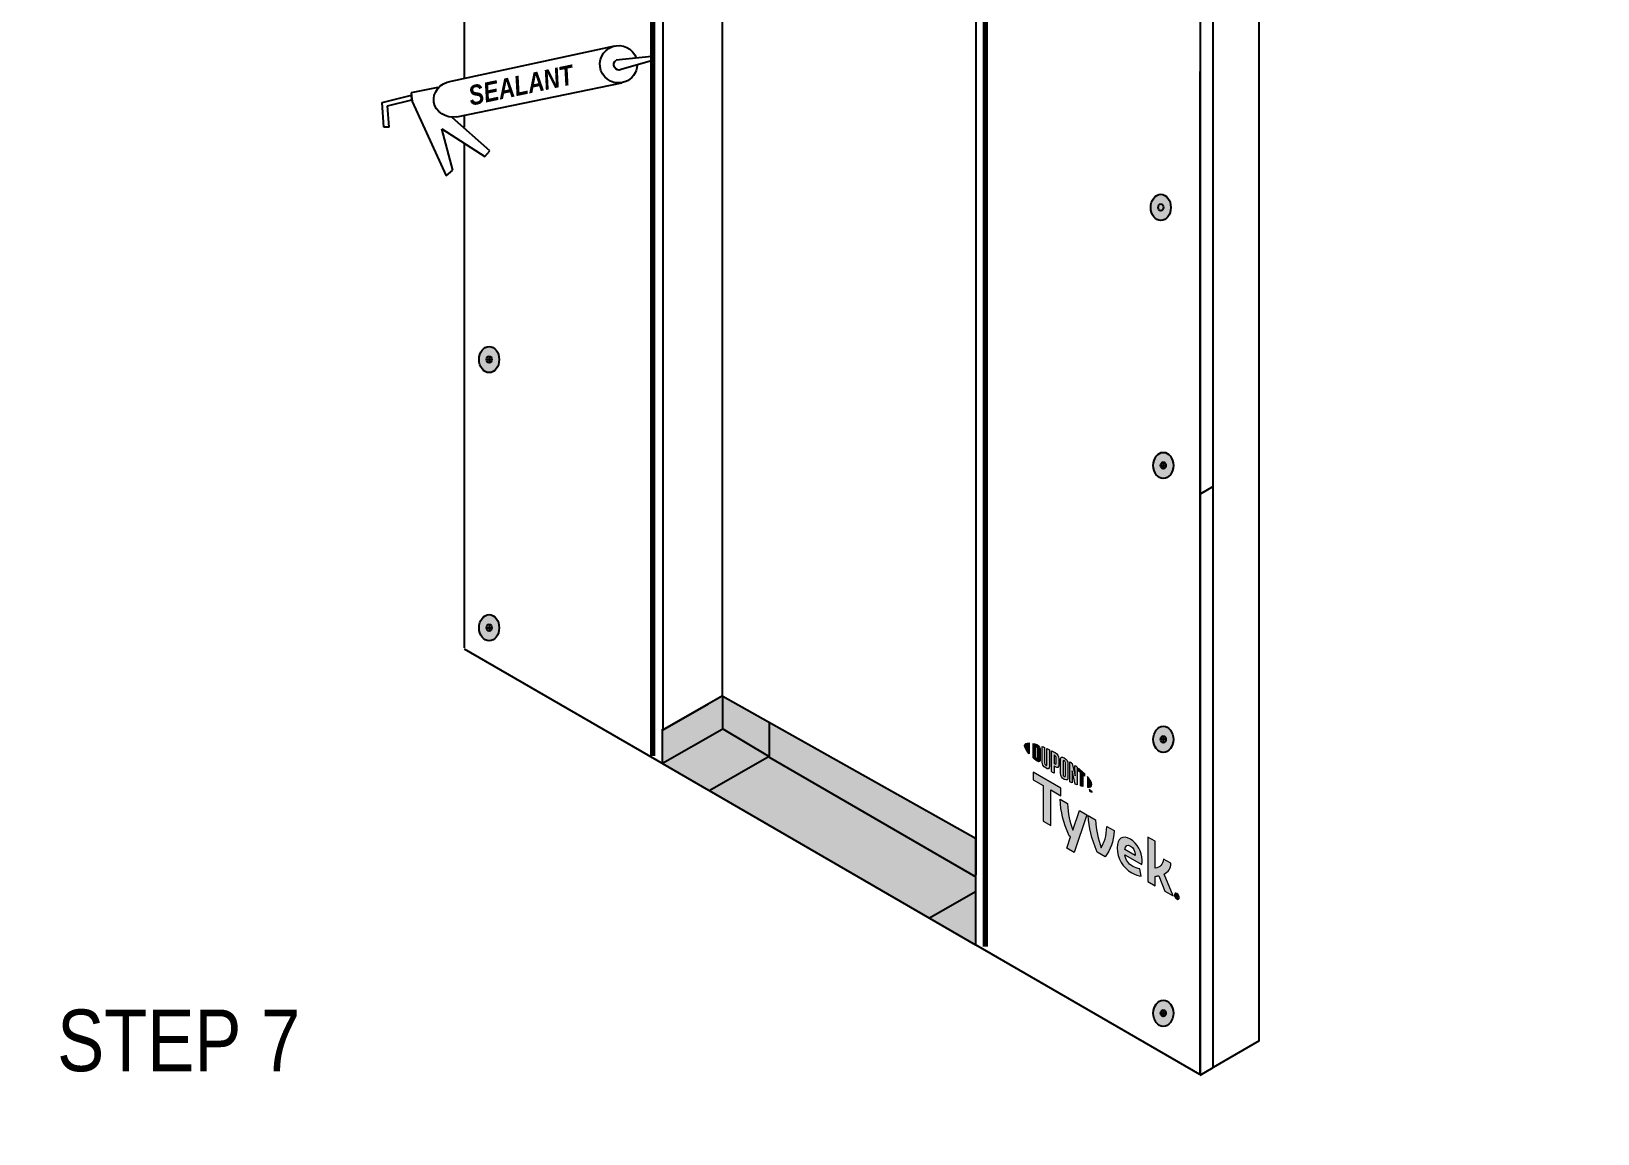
# Model space of a CAD drawing. Header units: inches. Extents: x -26 to 76, y -15 to 22.
# Drawn here: x -7.91 to 0.03, y 3.5 to 9.1 of the extents above; entities that cross this region are included whole.
import ezdxf

# ---------------------------------------------------------------- set-up
doc = ezdxf.new("R2010")
doc.units = ezdxf.units.IN
doc.header["$MEASUREMENT"] = 0
for name, color, linetype, lineweight in [('.ATI-HATCH', 7, 'Continuous', 0), ('.ATI-TEXT_2', 7, 'Continuous', 0), ('G-ANNO-TTLB', 7, 'Continuous', 0), ('LOGOS', 7, 'Continuous', 0), ('TYVEK', 7, 'Continuous', 0), ('X-REF - TRACED', 7, 'Continuous', 0)]:
    doc.layers.add(name, color=color, linetype=linetype, lineweight=lineweight)

# ---------------------------------------------------------------- blocks, each defined once
blk = doc.blocks.new('Block_80')
at = {"layer": 'TYVEK', "true_color": 0x003b71, "transparency": 33554687}
h = blk.add_hatch(color=156, dxfattribs=at)
h.dxf.hatch_style = 2
edge = h.paths.add_edge_path()
edge.add_ellipse((-5.5915, 6.0709), major_axis=(0, 0.0664), ratio=0.766948, start_angle=0, end_angle=360)
at = {"layer": 'TYVEK', "color": 252, "lineweight": 25, "true_color": 0x848484}
for p, q in [((-5.605, 6.0713), (-5.578, 6.0713)), ((-5.5915, 6.0884), (-5.5915, 6.0541))]:
    blk.add_line(p, q, dxfattribs=at)
at = {"layer": 'TYVEK', "color": 18, "lineweight": 25, "true_color": 0x000000}
blk.add_ellipse((-5.5915, 6.0709), major_axis=(0, 0.0664), ratio=0.766948, dxfattribs=at)
at = {"layer": 'TYVEK', "color": 252, "lineweight": 25, "true_color": 0x848484}
blk.add_ellipse((-5.5915, 6.0713), major_axis=(0, 0.0171), ratio=0.788846, dxfattribs=at)
blk = doc.blocks.new('Block_82')
at = {"layer": 'TYVEK', "true_color": 0x003b71, "transparency": 33554687}
h = blk.add_hatch(color=156, dxfattribs=at)
h.dxf.hatch_style = 2
edge = h.paths.add_edge_path()
edge.add_ellipse((-5.5915, 7.4317), major_axis=(0, 0.0664), ratio=0.766948, start_angle=0, end_angle=360)
at = {"layer": 'TYVEK', "color": 252, "lineweight": 25, "true_color": 0x848484}
for p, q in [((-5.605, 7.4321), (-5.578, 7.4321)), ((-5.5915, 7.4493), (-5.5915, 7.415))]:
    blk.add_line(p, q, dxfattribs=at)
at = {"layer": 'TYVEK', "color": 18, "lineweight": 25, "true_color": 0x000000}
blk.add_ellipse((-5.5915, 7.4317), major_axis=(0, 0.0664), ratio=0.766948, dxfattribs=at)
at = {"layer": 'TYVEK', "color": 252, "lineweight": 25, "true_color": 0x848484}
blk.add_ellipse((-5.5915, 7.4321), major_axis=(0, 0.0171), ratio=0.788846, dxfattribs=at)
blk = doc.blocks.new('Block_83')
at = {"layer": 'TYVEK', "true_color": 0x003b71, "transparency": 33554687}
h = blk.add_hatch(color=156, dxfattribs=at)
h.dxf.hatch_style = 2
edge = h.paths.add_edge_path()
edge.add_ellipse((-2.1702, 4.1145), major_axis=(0, 0.0664), ratio=0.766948, start_angle=0, end_angle=360)
at = {"layer": 'TYVEK', "color": 252, "lineweight": 25, "true_color": 0x848484}
for p, q in [((-2.1838, 4.1149), (-2.1567, 4.1149)), ((-2.1702, 4.1321), (-2.1702, 4.0978))]:
    blk.add_line(p, q, dxfattribs=at)
at = {"layer": 'TYVEK', "color": 18, "lineweight": 25, "true_color": 0x000000}
blk.add_ellipse((-2.1702, 4.1145), major_axis=(0, 0.0664), ratio=0.766948, dxfattribs=at)
at = {"layer": 'TYVEK', "color": 252, "lineweight": 25, "true_color": 0x848484}
blk.add_ellipse((-2.1702, 4.1149), major_axis=(0, 0.0171), ratio=0.788846, dxfattribs=at)
blk = doc.blocks.new('Block_84')
at = {"layer": 'TYVEK', "true_color": 0x003b71, "transparency": 33554687}
h = blk.add_hatch(color=156, dxfattribs=at)
h.dxf.hatch_style = 2
edge = h.paths.add_edge_path()
edge.add_ellipse((-2.1702, 6.8943), major_axis=(0, 0.0664), ratio=0.766948, start_angle=0, end_angle=360)
at = {"layer": 'TYVEK', "color": 252, "lineweight": 25, "true_color": 0x848484}
for p, q in [((-2.1838, 6.8947), (-2.1567, 6.8947)), ((-2.1702, 6.9118), (-2.1702, 6.8775))]:
    blk.add_line(p, q, dxfattribs=at)
at = {"layer": 'TYVEK', "color": 18, "lineweight": 25, "true_color": 0x000000}
blk.add_ellipse((-2.1702, 6.8943), major_axis=(0, 0.0664), ratio=0.766948, dxfattribs=at)
at = {"layer": 'TYVEK', "color": 252, "lineweight": 25, "true_color": 0x848484}
blk.add_ellipse((-2.1702, 6.8947), major_axis=(0, 0.0171), ratio=0.788846, dxfattribs=at)
blk = doc.blocks.new('Block_85')
at = {"layer": 'TYVEK', "true_color": 0x003b71, "transparency": 33554687}
h = blk.add_hatch(color=156, dxfattribs=at)
h.dxf.hatch_style = 2
edge = h.paths.add_edge_path()
edge.add_ellipse((-2.1702, 5.5044), major_axis=(0, 0.0664), ratio=0.766948, start_angle=0, end_angle=360)
at = {"layer": 'TYVEK', "color": 252, "lineweight": 25, "true_color": 0x848484}
for p, q in [((-2.1838, 5.5048), (-2.1567, 5.5048)), ((-2.1702, 5.5219), (-2.1702, 5.4877))]:
    blk.add_line(p, q, dxfattribs=at)
at = {"layer": 'TYVEK', "color": 18, "lineweight": 25, "true_color": 0x000000}
blk.add_ellipse((-2.1702, 5.5044), major_axis=(0, 0.0664), ratio=0.766948, dxfattribs=at)
at = {"layer": 'TYVEK', "color": 252, "lineweight": 25, "true_color": 0x848484}
blk.add_ellipse((-2.1702, 5.5048), major_axis=(0, 0.0171), ratio=0.788846, dxfattribs=at)
blk = doc.blocks.new('Block_75')
at = {"layer": 'TYVEK', "true_color": 0x003b71, "transparency": 33554687}
h = blk.add_hatch(color=156, dxfattribs=at)
h.dxf.hatch_style = 2
edge = h.paths.add_edge_path()
edge.add_ellipse((-2.1831, 8.2038), major_axis=(0, 0.0664), ratio=0.766948, start_angle=0, end_angle=360)
at = {"layer": 'TYVEK', "color": 18, "lineweight": 25, "true_color": 0x000000}
blk.add_ellipse((-2.1831, 8.2038), major_axis=(0, 0.0664), ratio=0.766948, dxfattribs=at)
at = {"layer": 'TYVEK', "color": 252, "lineweight": 25, "true_color": 0x848484}
blk.add_ellipse((-2.1831, 8.2042), major_axis=(0, 0.0171), ratio=0.788846, dxfattribs=at)
at = {"layer": 'TYVEK'}
for name in ['Block_82', 'Block_84', 'Block_80', 'Block_85', 'Block_83']:
    blk.add_blockref(name, (0, 0), dxfattribs=at)
blk = doc.blocks.new('Block_86')
at = {"layer": 'TYVEK', "color": 18, "lineweight": 25, "true_color": 0x000000}
for points in [[(-5.7158, 5.9629)], [(-4.3869, 5.1935)]]:
    blk.add_lwpolyline(points, dxfattribs=at)
blk = doc.blocks.new('Block_87')
at = {"layer": 'TYVEK', "color": 18, "lineweight": 25, "true_color": 0x000000}
for points in [[(-3.2396, 4.5293)], [(-1.9815, 3.801)]]:
    blk.add_lwpolyline(points, dxfattribs=at)
blk = doc.blocks.new('Block_315')
at = {"layer": 'LOGOS', "true_color": 0x848484, "transparency": 33554687}
h = blk.add_hatch(color=252, dxfattribs=at)
h.dxf.hatch_style = 2
edge = h.paths.add_edge_path()
edge.add_spline(control_points=[(-2.874, 5.4726), (-2.874, 5.4625), (-2.8655, 5.4483), (-2.8507, 5.4316), (-2.8507, 5.4316), (-2.8507, 5.4864), (-2.8507, 5.4864), (-2.8655, 5.4869), (-2.874, 5.4825), (-2.874, 5.4726)], knot_values=[0, 0, 0, 0, 1, 1, 1, 2, 2, 2, 3, 3, 3, 3], degree=3, periodic=0)
h = blk.add_hatch(color=252, dxfattribs=at)
h.dxf.hatch_style = 2
edge = h.paths.add_edge_path()
edge.add_spline(control_points=[(-2.8062, 5.411), (-2.8062, 5.4068), (-2.8084, 5.4067), (-2.811, 5.4082), (-2.8131, 5.4094), (-2.8163, 5.4121), (-2.8188, 5.4144), (-2.8188, 5.4144), (-2.8188, 5.4667), (-2.8188, 5.4667), (-2.8163, 5.466), (-2.8131, 5.4651), (-2.811, 5.4639), (-2.8084, 5.4624), (-2.8062, 5.4597), (-2.8062, 5.4555), (-2.8062, 5.4555), (-2.8062, 5.411), (-2.8062, 5.411)], knot_values=[0, 0, 0, 0, 1, 1, 1, 2, 2, 2, 3, 3, 3, 4, 4, 4, 5, 5, 5, 6, 6, 6, 6], degree=3, periodic=0)
edge = h.paths.add_edge_path()
edge.add_spline(control_points=[(-2.8093, 5.4766), (-2.8135, 5.479), (-2.8194, 5.481), (-2.8302, 5.4834), (-2.8302, 5.4834), (-2.8302, 5.4108), (-2.8302, 5.4108), (-2.8207, 5.4021), (-2.8135, 5.3959), (-2.8093, 5.3936), (-2.7998, 5.388), (-2.7944, 5.3916), (-2.7944, 5.4024), (-2.7944, 5.4024), (-2.7944, 5.4505), (-2.7944, 5.4505), (-2.7944, 5.4613), (-2.7998, 5.4711), (-2.8093, 5.4766)], knot_values=[0, 0, 0, 0, 1, 1, 1, 2, 2, 2, 3, 3, 3, 4, 4, 4, 5, 5, 5, 6, 6, 6, 6], degree=3, periodic=0)
h = blk.add_hatch(color=252, dxfattribs=at)
h.dxf.hatch_style = 2
edge = h.paths.add_edge_path()
edge.add_spline(control_points=[(-2.7612, 5.3765), (-2.7612, 5.3723), (-2.7624, 5.3704), (-2.767, 5.3737), (-2.7715, 5.3769), (-2.7727, 5.3798), (-2.7727, 5.3847), (-2.7727, 5.3847), (-2.7727, 5.4637), (-2.7727, 5.4637), (-2.7757, 5.4651), (-2.7823, 5.4678), (-2.7852, 5.469), (-2.7852, 5.469), (-2.7852, 5.3891), (-2.7852, 5.3891), (-2.7852, 5.3764), (-2.7798, 5.3683), (-2.767, 5.3593), (-2.7553, 5.351), (-2.7481, 5.3536), (-2.7481, 5.3678), (-2.7481, 5.3678), (-2.7481, 5.4522), (-2.7481, 5.4522), (-2.7506, 5.4534), (-2.7586, 5.4573), (-2.7612, 5.4584), (-2.7612, 5.4584), (-2.7612, 5.3765), (-2.7612, 5.3765)], knot_values=[0, 0, 0, 0, 1, 1, 1, 2, 2, 2, 3, 3, 3, 4, 4, 4, 5, 5, 5, 6, 6, 6, 7, 7, 7, 8, 8, 8, 9, 9, 9, 10, 10, 10, 10], degree=3, periodic=0)
h = blk.add_hatch(color=252, dxfattribs=at)
h.dxf.hatch_style = 2
edge = h.paths.add_edge_path()
edge.add_spline(control_points=[(-2.7137, 5.3838), (-2.7137, 5.3792), (-2.7151, 5.3777), (-2.7204, 5.3808), (-2.7204, 5.3808), (-2.7249, 5.3834), (-2.7249, 5.3834), (-2.7249, 5.3834), (-2.7249, 5.4253), (-2.7249, 5.4253), (-2.7229, 5.4243), (-2.7218, 5.4237), (-2.7206, 5.423), (-2.7149, 5.4197), (-2.7137, 5.4165), (-2.7137, 5.4118), (-2.7137, 5.4118), (-2.7137, 5.3838), (-2.7137, 5.3838)], knot_values=[0, 0, 0, 0, 1, 1, 1, 2, 2, 2, 3, 3, 3, 4, 4, 4, 5, 5, 5, 6, 6, 6, 6], degree=3, periodic=0)
edge = h.paths.add_edge_path()
edge.add_spline(control_points=[(-2.7198, 5.4374), (-2.7221, 5.4387), (-2.7304, 5.4431), (-2.738, 5.447), (-2.738, 5.447), (-2.738, 5.3407), (-2.738, 5.3407), (-2.7354, 5.3391), (-2.7286, 5.3347), (-2.7249, 5.3325), (-2.7249, 5.3325), (-2.7249, 5.3686), (-2.7249, 5.3686), (-2.7249, 5.3686), (-2.7198, 5.3657), (-2.7198, 5.3657), (-2.7062, 5.3579), (-2.7005, 5.3616), (-2.7005, 5.3751), (-2.7005, 5.3751), (-2.7005, 5.4064), (-2.7005, 5.4064), (-2.7005, 5.4196), (-2.7069, 5.4299), (-2.7198, 5.4374)], knot_values=[0, 0, 0, 0, 1, 1, 1, 2, 2, 2, 3, 3, 3, 4, 4, 4, 5, 5, 5, 6, 6, 6, 7, 7, 7, 8, 8, 8, 8], degree=3, periodic=0)
h = blk.add_hatch(color=252, dxfattribs=at)
h.dxf.hatch_style = 2
edge = h.paths.add_edge_path()
edge.add_spline(control_points=[(-2.6671, 5.3198), (-2.6671, 5.3156), (-2.6684, 5.3141), (-2.673, 5.3167), (-2.6777, 5.3192), (-2.679, 5.3223), (-2.679, 5.3267), (-2.679, 5.3267), (-2.679, 5.3929), (-2.679, 5.3929), (-2.679, 5.3973), (-2.6777, 5.399), (-2.673, 5.3961), (-2.6684, 5.3932), (-2.6671, 5.3903), (-2.6671, 5.3861), (-2.6671, 5.3861), (-2.6671, 5.3198), (-2.6671, 5.3198)], knot_values=[0, 0, 0, 0, 1, 1, 1, 2, 2, 2, 3, 3, 3, 4, 4, 4, 5, 5, 5, 6, 6, 6, 6], degree=3, periodic=0)
edge = h.paths.add_edge_path()
edge.add_spline(control_points=[(-2.673, 5.4109), (-2.6851, 5.4186), (-2.6922, 5.4166), (-2.6922, 5.4026), (-2.6922, 5.4026), (-2.6922, 5.3331), (-2.6922, 5.3331), (-2.6922, 5.3183), (-2.6857, 5.3085), (-2.673, 5.3017), (-2.6605, 5.2951), (-2.654, 5.2968), (-2.654, 5.3125), (-2.654, 5.3125), (-2.654, 5.3789), (-2.654, 5.3789), (-2.654, 5.3939), (-2.6599, 5.4026), (-2.673, 5.4109)], knot_values=[0, 0, 0, 0, 1, 1, 1, 2, 2, 2, 3, 3, 3, 4, 4, 4, 5, 5, 5, 6, 6, 6, 6], degree=3, periodic=0)
h = blk.add_hatch(color=252, dxfattribs=at)
h.dxf.hatch_style = 2
edge = h.paths.add_edge_path()
edge.add_spline(control_points=[(-2.6178, 5.3199), (-2.6178, 5.3199), (-2.6323, 5.3823), (-2.6323, 5.3823), (-2.6362, 5.3851), (-2.641, 5.3885), (-2.6446, 5.391), (-2.6446, 5.391), (-2.6446, 5.289), (-2.6446, 5.289), (-2.642, 5.2878), (-2.6355, 5.2848), (-2.6321, 5.2834), (-2.6321, 5.2834), (-2.6331, 5.3441), (-2.6331, 5.3441), (-2.6331, 5.3441), (-2.6178, 5.2775), (-2.6178, 5.2775), (-2.6146, 5.2762), (-2.6098, 5.2744), (-2.6067, 5.2733), (-2.6067, 5.2733), (-2.6067, 5.3629), (-2.6067, 5.3629), (-2.61, 5.3655), (-2.6159, 5.3701), (-2.6187, 5.3722), (-2.6187, 5.3722), (-2.6178, 5.3199), (-2.6178, 5.3199)], knot_values=[0, 0, 0, 0, 1, 1, 1, 2, 2, 2, 3, 3, 3, 4, 4, 4, 5, 5, 5, 6, 6, 6, 7, 7, 7, 8, 8, 8, 9, 9, 9, 10, 10, 10, 10], degree=3, periodic=0)
h = blk.add_hatch(color=252, dxfattribs=at)
h.dxf.hatch_style = 2
edge = h.paths.add_edge_path()
edge.add_spline(control_points=[(-2.6003, 5.3435), (-2.597, 5.341), (-2.5939, 5.3384), (-2.5908, 5.3358), (-2.5908, 5.3358), (-2.5908, 5.268), (-2.5908, 5.268), (-2.5879, 5.2671), (-2.5826, 5.2657), (-2.5791, 5.2648), (-2.5791, 5.2648), (-2.5791, 5.3259), (-2.5791, 5.3259), (-2.5757, 5.323), (-2.5725, 5.3201), (-2.5696, 5.3175), (-2.5696, 5.3175), (-2.5696, 5.3305), (-2.5696, 5.3305), (-2.5788, 5.3395), (-2.5887, 5.3482), (-2.6003, 5.3577), (-2.6003, 5.3577), (-2.6003, 5.3435), (-2.6003, 5.3435)], knot_values=[0, 0, 0, 0, 1, 1, 1, 2, 2, 2, 3, 3, 3, 4, 4, 4, 5, 5, 5, 6, 6, 6, 7, 7, 7, 8, 8, 8, 8], degree=3, periodic=0)
h = blk.add_hatch(color=252, dxfattribs=at)
h.dxf.hatch_style = 2
edge = h.paths.add_edge_path()
edge.add_spline(control_points=[(-2.5323, 5.2753), (-2.5323, 5.2652), (-2.5408, 5.2607), (-2.5556, 5.2612), (-2.5556, 5.2612), (-2.5556, 5.316), (-2.5556, 5.316), (-2.5408, 5.2994), (-2.5323, 5.2852), (-2.5323, 5.2753)], knot_values=[0, 0, 0, 0, 1, 1, 1, 2, 2, 2, 3, 3, 3, 3], degree=3, periodic=0)
h = blk.add_hatch(color=252, dxfattribs=at)
h.dxf.hatch_style = 2
edge = h.paths.add_edge_path()
edge.add_spline(control_points=[(-2.5392, 5.2463), (-2.5392, 5.2463), (-2.5378, 5.2455), (-2.5378, 5.2455), (-2.5378, 5.2455), (-2.5357, 5.2405), (-2.5357, 5.2405), (-2.5357, 5.2405), (-2.5336, 5.2431), (-2.5336, 5.2431), (-2.5336, 5.2431), (-2.5323, 5.2423), (-2.5323, 5.2423), (-2.5323, 5.2423), (-2.5323, 5.2344), (-2.5323, 5.2344), (-2.5323, 5.2344), (-2.5336, 5.2351), (-2.5336, 5.2351), (-2.5336, 5.2351), (-2.5336, 5.2408), (-2.5336, 5.2408), (-2.5336, 5.2408), (-2.5357, 5.2382), (-2.5357, 5.2382), (-2.5357, 5.2382), (-2.5358, 5.2383), (-2.5358, 5.2383), (-2.5358, 5.2383), (-2.5379, 5.2433), (-2.5379, 5.2433), (-2.5379, 5.2433), (-2.5379, 5.2377), (-2.5379, 5.2377), (-2.5379, 5.2377), (-2.5392, 5.2384), (-2.5392, 5.2384), (-2.5392, 5.2384), (-2.5392, 5.2463), (-2.5392, 5.2463)], knot_values=[0, 0, 0, 0, 1, 1, 1, 2, 2, 2, 3, 3, 3, 4, 4, 4, 5, 5, 5, 6, 6, 6, 7, 7, 7, 8, 8, 8, 9, 9, 9, 10, 10, 10, 11, 11, 11, 12, 12, 12, 13, 13, 13, 13], degree=3, periodic=0)
edge = h.paths.add_edge_path()
edge.add_spline(control_points=[(-2.5441, 5.2478), (-2.5441, 5.2478), (-2.5462, 5.249), (-2.5462, 5.249), (-2.5462, 5.249), (-2.5462, 5.2504), (-2.5462, 5.2504), (-2.5462, 5.2504), (-2.5407, 5.2472), (-2.5407, 5.2472), (-2.5407, 5.2472), (-2.5407, 5.2458), (-2.5407, 5.2458), (-2.5407, 5.2458), (-2.5428, 5.247), (-2.5428, 5.247), (-2.5428, 5.247), (-2.5428, 5.2405), (-2.5428, 5.2405), (-2.5428, 5.2405), (-2.5441, 5.2412), (-2.5441, 5.2412), (-2.5441, 5.2412), (-2.5441, 5.2478), (-2.5441, 5.2478)], knot_values=[0, 0, 0, 0, 1, 1, 1, 2, 2, 2, 3, 3, 3, 4, 4, 4, 5, 5, 5, 6, 6, 6, 7, 7, 7, 8, 8, 8, 8], degree=3, periodic=0)
at = {"layer": 'LOGOS'}
for points, knots in [([(-2.874, 5.4726), (-2.874, 5.4625), (-2.8655, 5.4483), (-2.8507, 5.4316), (-2.8507, 5.4316), (-2.8507, 5.4864), (-2.8507, 5.4864), (-2.8655, 5.4869), (-2.874, 5.4825), (-2.874, 5.4726)], [0, 0, 0, 0, 1, 1, 1, 2, 2, 2, 3, 3, 3, 3]), ([(-2.8093, 5.4766), (-2.8135, 5.479), (-2.8194, 5.481), (-2.8302, 5.4834), (-2.8302, 5.4834), (-2.8302, 5.4108), (-2.8302, 5.4108), (-2.8207, 5.4021), (-2.8135, 5.3959), (-2.8093, 5.3936), (-2.7998, 5.388), (-2.7944, 5.3916), (-2.7944, 5.4024), (-2.7944, 5.4024), (-2.7944, 5.4505), (-2.7944, 5.4505), (-2.7944, 5.4613), (-2.7998, 5.4711), (-2.8093, 5.4766)], [0, 0, 0, 0, 1, 1, 1, 2, 2, 2, 3, 3, 3, 4, 4, 4, 5, 5, 5, 6, 6, 6, 6]), ([(-2.8062, 5.411), (-2.8062, 5.4068), (-2.8084, 5.4067), (-2.811, 5.4082), (-2.8131, 5.4094), (-2.8163, 5.4121), (-2.8188, 5.4144), (-2.8188, 5.4144), (-2.8188, 5.4667), (-2.8188, 5.4667), (-2.8163, 5.466), (-2.8131, 5.4651), (-2.811, 5.4639), (-2.8084, 5.4624), (-2.8062, 5.4597), (-2.8062, 5.4555), (-2.8062, 5.4555), (-2.8062, 5.411), (-2.8062, 5.411)], [0, 0, 0, 0, 1, 1, 1, 2, 2, 2, 3, 3, 3, 4, 4, 4, 5, 5, 5, 6, 6, 6, 6]), ([(-2.7612, 5.3765), (-2.7612, 5.3723), (-2.7624, 5.3704), (-2.767, 5.3737), (-2.7715, 5.3769), (-2.7727, 5.3798), (-2.7727, 5.3847), (-2.7727, 5.3847), (-2.7727, 5.4637), (-2.7727, 5.4637), (-2.7757, 5.4651), (-2.7823, 5.4678), (-2.7852, 5.469), (-2.7852, 5.469), (-2.7852, 5.3891), (-2.7852, 5.3891), (-2.7852, 5.3764), (-2.7798, 5.3683), (-2.767, 5.3593), (-2.7553, 5.351), (-2.7481, 5.3536), (-2.7481, 5.3678), (-2.7481, 5.3678), (-2.7481, 5.4522), (-2.7481, 5.4522), (-2.7506, 5.4534), (-2.7586, 5.4573), (-2.7612, 5.4584), (-2.7612, 5.4584), (-2.7612, 5.3765), (-2.7612, 5.3765)], [0, 0, 0, 0, 1, 1, 1, 2, 2, 2, 3, 3, 3, 4, 4, 4, 5, 5, 5, 6, 6, 6, 7, 7, 7, 8, 8, 8, 9, 9, 9, 10, 10, 10, 10]), ([(-2.7198, 5.4374), (-2.7221, 5.4387), (-2.7304, 5.4431), (-2.738, 5.447), (-2.738, 5.447), (-2.738, 5.3407), (-2.738, 5.3407), (-2.7354, 5.3391), (-2.7286, 5.3347), (-2.7249, 5.3325), (-2.7249, 5.3325), (-2.7249, 5.3686), (-2.7249, 5.3686), (-2.7249, 5.3686), (-2.7198, 5.3657), (-2.7198, 5.3657), (-2.7062, 5.3579), (-2.7005, 5.3616), (-2.7005, 5.3751), (-2.7005, 5.3751), (-2.7005, 5.4064), (-2.7005, 5.4064), (-2.7005, 5.4196), (-2.7069, 5.4299), (-2.7198, 5.4374)], [0, 0, 0, 0, 1, 1, 1, 2, 2, 2, 3, 3, 3, 4, 4, 4, 5, 5, 5, 6, 6, 6, 7, 7, 7, 8, 8, 8, 8]), ([(-2.7137, 5.3838), (-2.7137, 5.3792), (-2.7151, 5.3777), (-2.7204, 5.3808), (-2.7204, 5.3808), (-2.7249, 5.3834), (-2.7249, 5.3834), (-2.7249, 5.3834), (-2.7249, 5.4253), (-2.7249, 5.4253), (-2.7229, 5.4243), (-2.7218, 5.4237), (-2.7206, 5.423), (-2.7149, 5.4197), (-2.7137, 5.4165), (-2.7137, 5.4118), (-2.7137, 5.4118), (-2.7137, 5.3838), (-2.7137, 5.3838)], [0, 0, 0, 0, 1, 1, 1, 2, 2, 2, 3, 3, 3, 4, 4, 4, 5, 5, 5, 6, 6, 6, 6]), ([(-2.673, 5.4109), (-2.6851, 5.4186), (-2.6922, 5.4166), (-2.6922, 5.4026), (-2.6922, 5.4026), (-2.6922, 5.3331), (-2.6922, 5.3331), (-2.6922, 5.3183), (-2.6857, 5.3085), (-2.673, 5.3017), (-2.6605, 5.2951), (-2.654, 5.2968), (-2.654, 5.3125), (-2.654, 5.3125), (-2.654, 5.3789), (-2.654, 5.3789), (-2.654, 5.3939), (-2.6599, 5.4026), (-2.673, 5.4109)], [0, 0, 0, 0, 1, 1, 1, 2, 2, 2, 3, 3, 3, 4, 4, 4, 5, 5, 5, 6, 6, 6, 6]), ([(-2.6671, 5.3198), (-2.6671, 5.3156), (-2.6684, 5.3141), (-2.673, 5.3167), (-2.6777, 5.3192), (-2.679, 5.3223), (-2.679, 5.3267), (-2.679, 5.3267), (-2.679, 5.3929), (-2.679, 5.3929), (-2.679, 5.3973), (-2.6777, 5.399), (-2.673, 5.3961), (-2.6684, 5.3932), (-2.6671, 5.3903), (-2.6671, 5.3861), (-2.6671, 5.3861), (-2.6671, 5.3198), (-2.6671, 5.3198)], [0, 0, 0, 0, 1, 1, 1, 2, 2, 2, 3, 3, 3, 4, 4, 4, 5, 5, 5, 6, 6, 6, 6]), ([(-2.6178, 5.3199), (-2.6178, 5.3199), (-2.6323, 5.3823), (-2.6323, 5.3823), (-2.6362, 5.3851), (-2.641, 5.3885), (-2.6446, 5.391), (-2.6446, 5.391), (-2.6446, 5.289), (-2.6446, 5.289), (-2.642, 5.2878), (-2.6355, 5.2848), (-2.6321, 5.2834), (-2.6321, 5.2834), (-2.6331, 5.3441), (-2.6331, 5.3441), (-2.6331, 5.3441), (-2.6178, 5.2775), (-2.6178, 5.2775), (-2.6146, 5.2762), (-2.6098, 5.2744), (-2.6067, 5.2733), (-2.6067, 5.2733), (-2.6067, 5.3629), (-2.6067, 5.3629), (-2.61, 5.3655), (-2.6159, 5.3701), (-2.6187, 5.3722), (-2.6187, 5.3722), (-2.6178, 5.3199), (-2.6178, 5.3199)], [0, 0, 0, 0, 1, 1, 1, 2, 2, 2, 3, 3, 3, 4, 4, 4, 5, 5, 5, 6, 6, 6, 7, 7, 7, 8, 8, 8, 9, 9, 9, 10, 10, 10, 10]), ([(-2.6003, 5.3435), (-2.597, 5.341), (-2.5939, 5.3384), (-2.5908, 5.3358), (-2.5908, 5.3358), (-2.5908, 5.268), (-2.5908, 5.268), (-2.5879, 5.2671), (-2.5826, 5.2657), (-2.5791, 5.2648), (-2.5791, 5.2648), (-2.5791, 5.3259), (-2.5791, 5.3259), (-2.5757, 5.323), (-2.5725, 5.3201), (-2.5696, 5.3175), (-2.5696, 5.3175), (-2.5696, 5.3305), (-2.5696, 5.3305), (-2.5788, 5.3395), (-2.5887, 5.3482), (-2.6003, 5.3577), (-2.6003, 5.3577), (-2.6003, 5.3435), (-2.6003, 5.3435)], [0, 0, 0, 0, 1, 1, 1, 2, 2, 2, 3, 3, 3, 4, 4, 4, 5, 5, 5, 6, 6, 6, 7, 7, 7, 8, 8, 8, 8]), ([(-2.5323, 5.2753), (-2.5323, 5.2652), (-2.5408, 5.2607), (-2.5556, 5.2612), (-2.5556, 5.2612), (-2.5556, 5.316), (-2.5556, 5.316), (-2.5408, 5.2994), (-2.5323, 5.2852), (-2.5323, 5.2753)], [0, 0, 0, 0, 1, 1, 1, 2, 2, 2, 3, 3, 3, 3]), ([(-2.5441, 5.2478), (-2.5441, 5.2478), (-2.5462, 5.249), (-2.5462, 5.249), (-2.5462, 5.249), (-2.5462, 5.2504), (-2.5462, 5.2504), (-2.5462, 5.2504), (-2.5407, 5.2472), (-2.5407, 5.2472), (-2.5407, 5.2472), (-2.5407, 5.2458), (-2.5407, 5.2458), (-2.5407, 5.2458), (-2.5428, 5.247), (-2.5428, 5.247), (-2.5428, 5.247), (-2.5428, 5.2405), (-2.5428, 5.2405), (-2.5428, 5.2405), (-2.5441, 5.2412), (-2.5441, 5.2412), (-2.5441, 5.2412), (-2.5441, 5.2478), (-2.5441, 5.2478)], [0, 0, 0, 0, 1, 1, 1, 2, 2, 2, 3, 3, 3, 4, 4, 4, 5, 5, 5, 6, 6, 6, 7, 7, 7, 8, 8, 8, 8]), ([(-2.5392, 5.2463), (-2.5392, 5.2463), (-2.5378, 5.2455), (-2.5378, 5.2455), (-2.5378, 5.2455), (-2.5357, 5.2405), (-2.5357, 5.2405), (-2.5357, 5.2405), (-2.5336, 5.2431), (-2.5336, 5.2431), (-2.5336, 5.2431), (-2.5323, 5.2423), (-2.5323, 5.2423), (-2.5323, 5.2423), (-2.5323, 5.2344), (-2.5323, 5.2344), (-2.5323, 5.2344), (-2.5336, 5.2351), (-2.5336, 5.2351), (-2.5336, 5.2351), (-2.5336, 5.2408), (-2.5336, 5.2408), (-2.5336, 5.2408), (-2.5357, 5.2382), (-2.5357, 5.2382), (-2.5357, 5.2382), (-2.5358, 5.2383), (-2.5358, 5.2383), (-2.5358, 5.2383), (-2.5379, 5.2433), (-2.5379, 5.2433), (-2.5379, 5.2433), (-2.5379, 5.2377), (-2.5379, 5.2377), (-2.5379, 5.2377), (-2.5392, 5.2384), (-2.5392, 5.2384), (-2.5392, 5.2384), (-2.5392, 5.2463), (-2.5392, 5.2463)], [0, 0, 0, 0, 1, 1, 1, 2, 2, 2, 3, 3, 3, 4, 4, 4, 5, 5, 5, 6, 6, 6, 7, 7, 7, 8, 8, 8, 9, 9, 9, 10, 10, 10, 11, 11, 11, 12, 12, 12, 13, 13, 13, 13])]:
    blk.add_open_spline(points, degree=3, knots=knots, dxfattribs=at)
blk = doc.blocks.new('Block_319')
at = {"layer": 'LOGOS', "true_color": 0x848484, "transparency": 33554687}
h = blk.add_hatch(color=252, dxfattribs=at)
h.dxf.hatch_style = 2
h.paths.add_polyline_path([(-2.6899, 5.2568), (-2.8302, 5.3378), (-2.8302, 5.2997), (-2.7796, 5.2705), (-2.7796, 5.09), (-2.7406, 5.0675), (-2.7406, 5.248), (-2.6899, 5.2187)])
h = blk.add_hatch(color=252, dxfattribs=at)
h.dxf.hatch_style = 2
edge = h.paths.add_edge_path()
edge.add_spline(control_points=[(-2.4567, 5.0632), (-2.4592, 5.0112), (-2.4695, 4.9809), (-2.4856, 4.9549), (-2.5011, 4.9992), (-2.5112, 5.0412), (-2.5142, 5.0963), (-2.5142, 5.0963), (-2.5521, 5.1182), (-2.5521, 5.1182), (-2.548, 5.0531), (-2.5357, 5.0057), (-2.5063, 4.9322), (-2.5063, 4.9322), (-2.4646, 4.9081), (-2.4646, 4.9081), (-2.4363, 4.9483), (-2.4246, 4.9818), (-2.4191, 5.0415), (-2.4191, 5.0415), (-2.4567, 5.0632), (-2.4567, 5.0632)], knot_values=[0, 0, 0, 0, 1, 1, 1, 2, 2, 2, 3, 3, 3, 4, 4, 4, 5, 5, 5, 6, 6, 6, 7, 7, 7, 7], degree=3, periodic=0)
h = blk.add_hatch(color=252, dxfattribs=at)
h.dxf.hatch_style = 2
edge = h.paths.add_edge_path()
edge.add_spline(control_points=[(-2.3655, 4.9458), (-2.3655, 4.9458), (-2.3137, 4.916), (-2.3137, 4.916), (-2.3137, 4.916), (-2.3137, 4.9197), (-2.3137, 4.9197), (-2.3137, 4.9372), (-2.3219, 4.9547), (-2.3369, 4.9634), (-2.3527, 4.9725), (-2.363, 4.9657), (-2.3655, 4.9458)], knot_values=[0, 0, 0, 0, 1, 1, 1, 2, 2, 2, 3, 3, 3, 4, 4, 4, 4], degree=3, periodic=0)
edge = h.paths.add_edge_path()
edge.add_spline(control_points=[(-2.2829, 4.8101), (-2.2949, 4.8108), (-2.3126, 4.8166), (-2.3306, 4.827), (-2.3745, 4.8523), (-2.4044, 4.9015), (-2.4044, 4.9533), (-2.4044, 5.003), (-2.3769, 5.0208), (-2.3369, 4.9977), (-2.3012, 4.9771), (-2.2778, 4.9345), (-2.2778, 4.8927), (-2.2778, 4.8833), (-2.2783, 4.8755), (-2.2789, 4.8696), (-2.2789, 4.8696), (-2.3649, 4.9193), (-2.3649, 4.9193), (-2.3614, 4.8923), (-2.3486, 4.8736), (-2.3268, 4.861), (-2.3134, 4.8533), (-2.3006, 4.8494), (-2.2889, 4.8482), (-2.2889, 4.8482), (-2.2829, 4.8101), (-2.2829, 4.8101)], knot_values=[0, 0, 0, 0, 1, 1, 1, 2, 2, 2, 3, 3, 3, 4, 4, 4, 5, 5, 5, 6, 6, 6, 7, 7, 7, 8, 8, 8, 9, 9, 9, 9], degree=3, periodic=0)
h = blk.add_hatch(color=252, dxfattribs=at)
h.dxf.hatch_style = 2
edge = h.paths.add_edge_path()
edge.add_spline(control_points=[(-2.1663, 4.8212), (-2.1663, 4.8212), (-2.1211, 4.7098), (-2.1211, 4.7098), (-2.1211, 4.7098), (-2.162, 4.7334), (-2.162, 4.7334), (-2.162, 4.7334), (-2.1933, 4.8124), (-2.1933, 4.8124), (-2.199, 4.811), (-2.205, 4.8098), (-2.2116, 4.8089), (-2.2116, 4.8089), (-2.2116, 4.762), (-2.2116, 4.762), (-2.2116, 4.762), (-2.2492, 4.7837), (-2.2492, 4.7837), (-2.2492, 4.7837), (-2.2492, 5.0077), (-2.2492, 5.0077), (-2.2492, 5.0077), (-2.2116, 4.9881), (-2.2116, 4.9881), (-2.2116, 4.9881), (-2.2116, 4.8504), (-2.2116, 4.8504), (-2.186, 4.8547), (-2.1734, 4.8693), (-2.1691, 4.8971), (-2.1691, 4.8971), (-2.1318, 4.8755), (-2.1318, 4.8755), (-2.1326, 4.8492), (-2.1446, 4.832), (-2.1663, 4.8212)], knot_values=[0, 0, 0, 0, 1, 1, 1, 2, 2, 2, 3, 3, 3, 4, 4, 4, 5, 5, 5, 6, 6, 6, 7, 7, 7, 8, 8, 8, 9, 9, 9, 10, 10, 10, 11, 11, 11, 12, 12, 12, 12], degree=3, periodic=0)
at = {"layer": 'LOGOS'}
blk.add_lwpolyline([(-2.6899, 5.2568), (-2.8302, 5.3378), (-2.8302, 5.2997), (-2.7796, 5.2705), (-2.7796, 5.09), (-2.7406, 5.0675), (-2.7406, 5.248), (-2.6899, 5.2187)], close=True, dxfattribs=at)
for points, knots in [([(-2.4567, 5.0632), (-2.4592, 5.0112), (-2.4695, 4.9809), (-2.4856, 4.9549), (-2.5011, 4.9992), (-2.5112, 5.0412), (-2.5142, 5.0963), (-2.5142, 5.0963), (-2.5521, 5.1182), (-2.5521, 5.1182), (-2.548, 5.0531), (-2.5357, 5.0057), (-2.5063, 4.9322), (-2.5063, 4.9322), (-2.4646, 4.9081), (-2.4646, 4.9081), (-2.4363, 4.9483), (-2.4246, 4.9818), (-2.4191, 5.0415), (-2.4191, 5.0415), (-2.4567, 5.0632), (-2.4567, 5.0632)], [0, 0, 0, 0, 1, 1, 1, 2, 2, 2, 3, 3, 3, 4, 4, 4, 5, 5, 5, 6, 6, 6, 7, 7, 7, 7]), ([(-2.2829, 4.8101), (-2.2949, 4.8108), (-2.3126, 4.8166), (-2.3306, 4.827), (-2.3745, 4.8523), (-2.4044, 4.9015), (-2.4044, 4.9533), (-2.4044, 5.003), (-2.3769, 5.0208), (-2.3369, 4.9977), (-2.3012, 4.9771), (-2.2778, 4.9345), (-2.2778, 4.8927), (-2.2778, 4.8833), (-2.2783, 4.8755), (-2.2789, 4.8696), (-2.2789, 4.8696), (-2.3649, 4.9193), (-2.3649, 4.9193), (-2.3614, 4.8923), (-2.3486, 4.8736), (-2.3268, 4.861), (-2.3134, 4.8533), (-2.3006, 4.8494), (-2.2889, 4.8482), (-2.2889, 4.8482), (-2.2829, 4.8101), (-2.2829, 4.8101)], [0, 0, 0, 0, 1, 1, 1, 2, 2, 2, 3, 3, 3, 4, 4, 4, 5, 5, 5, 6, 6, 6, 7, 7, 7, 8, 8, 8, 9, 9, 9, 9]), ([(-2.3655, 4.9458), (-2.3655, 4.9458), (-2.3137, 4.916), (-2.3137, 4.916), (-2.3137, 4.916), (-2.3137, 4.9197), (-2.3137, 4.9197), (-2.3137, 4.9372), (-2.3219, 4.9547), (-2.3369, 4.9634), (-2.3527, 4.9725), (-2.363, 4.9657), (-2.3655, 4.9458)], [0, 0, 0, 0, 1, 1, 1, 2, 2, 2, 3, 3, 3, 4, 4, 4, 4]), ([(-2.1663, 4.8212), (-2.1663, 4.8212), (-2.1211, 4.7098), (-2.1211, 4.7098), (-2.1211, 4.7098), (-2.162, 4.7334), (-2.162, 4.7334), (-2.162, 4.7334), (-2.1933, 4.8124), (-2.1933, 4.8124), (-2.199, 4.811), (-2.205, 4.8098), (-2.2116, 4.8089), (-2.2116, 4.8089), (-2.2116, 4.762), (-2.2116, 4.762), (-2.2116, 4.762), (-2.2492, 4.7837), (-2.2492, 4.7837), (-2.2492, 4.7837), (-2.2492, 5.0077), (-2.2492, 5.0077), (-2.2492, 5.0077), (-2.2116, 4.9881), (-2.2116, 4.9881), (-2.2116, 4.9881), (-2.2116, 4.8504), (-2.2116, 4.8504), (-2.186, 4.8547), (-2.1734, 4.8693), (-2.1691, 4.8971), (-2.1691, 4.8971), (-2.1318, 4.8755), (-2.1318, 4.8755), (-2.1326, 4.8492), (-2.1446, 4.832), (-2.1663, 4.8212)], [0, 0, 0, 0, 1, 1, 1, 2, 2, 2, 3, 3, 3, 4, 4, 4, 5, 5, 5, 6, 6, 6, 7, 7, 7, 8, 8, 8, 9, 9, 9, 10, 10, 10, 11, 11, 11, 12, 12, 12, 12])]:
    blk.add_open_spline(points, degree=3, knots=knots, dxfattribs=at)
blk = doc.blocks.new('Block_318')
at = {"layer": 'LOGOS', "true_color": 0x848484, "transparency": 33554687}
h = blk.add_hatch(color=252, dxfattribs=at)
h.dxf.hatch_style = 2
edge = h.paths.add_edge_path()
edge.add_spline(control_points=[(-2.5963, 5.1438), (-2.5963, 5.1438), (-2.6301, 5.0431), (-2.6301, 5.0431), (-2.6444, 5.0852), (-2.6538, 5.1259), (-2.6566, 5.1786), (-2.6566, 5.1786), (-2.6945, 5.2004), (-2.6945, 5.2004), (-2.6904, 5.1353), (-2.6781, 5.0879), (-2.6487, 5.0144), (-2.6487, 5.0144), (-2.6412, 5.0101), (-2.6412, 5.0101), (-2.6412, 5.0101), (-2.6604, 4.9525), (-2.6604, 4.9525), (-2.6604, 4.9525), (-2.6228, 4.9308), (-2.6228, 4.9308), (-2.6228, 4.9308), (-2.5587, 5.1221), (-2.5587, 5.1221), (-2.5587, 5.1221), (-2.5963, 5.1438), (-2.5963, 5.1438)], knot_values=[0, 0, 0, 0, 1, 1, 1, 2, 2, 2, 3, 3, 3, 4, 4, 4, 5, 5, 5, 6, 6, 6, 7, 7, 7, 8, 8, 8, 9, 9, 9, 9], degree=3, periodic=0)
at = {"layer": 'LOGOS'}
blk.add_open_spline([(-2.5963, 5.1438), (-2.5963, 5.1438), (-2.6301, 5.0431), (-2.6301, 5.0431), (-2.6444, 5.0852), (-2.6538, 5.1259), (-2.6566, 5.1786), (-2.6566, 5.1786), (-2.6945, 5.2004), (-2.6945, 5.2004), (-2.6904, 5.1353), (-2.6781, 5.0879), (-2.6487, 5.0144), (-2.6487, 5.0144), (-2.6412, 5.0101), (-2.6412, 5.0101), (-2.6412, 5.0101), (-2.6604, 4.9525), (-2.6604, 4.9525), (-2.6604, 4.9525), (-2.6228, 4.9308), (-2.6228, 4.9308), (-2.6228, 4.9308), (-2.5587, 5.1221), (-2.5587, 5.1221), (-2.5587, 5.1221), (-2.5963, 5.1438), (-2.5963, 5.1438)], degree=3, knots=[0, 0, 0, 0, 1, 1, 1, 2, 2, 2, 3, 3, 3, 4, 4, 4, 5, 5, 5, 6, 6, 6, 7, 7, 7, 8, 8, 8, 9, 9, 9, 9], dxfattribs=at)
blk.add_blockref('Block_319', (0, 0), dxfattribs=at)
blk = doc.blocks.new('Block_320')
at = {"layer": 'LOGOS', "true_color": 0x848484, "transparency": 33554687}
h = blk.add_hatch(color=252, dxfattribs=at)
h.dxf.hatch_style = 2
edge = h.paths.add_edge_path()
edge.add_spline(control_points=[(-2.1031, 4.7141), (-2.1031, 4.7141), (-2.1031, 4.71), (-2.1031, 4.71), (-2.1031, 4.71), (-2.1015, 4.7091), (-2.1015, 4.7091), (-2.1, 4.7083), (-2.0992, 4.7083), (-2.0992, 4.7098), (-2.0992, 4.7114), (-2.1, 4.7124), (-2.1015, 4.7132), (-2.1015, 4.7132), (-2.1031, 4.7141), (-2.1031, 4.7141)], knot_values=[0, 0, 0, 0, 1, 1, 1, 2, 2, 2, 3, 3, 3, 4, 4, 4, 5, 5, 5, 5], degree=3, periodic=0)
edge = h.paths.add_edge_path()
edge.add_spline(control_points=[(-2.1058, 4.7183), (-2.1058, 4.7183), (-2.1015, 4.7158), (-2.1015, 4.7158), (-2.0983, 4.7139), (-2.0966, 4.7112), (-2.0966, 4.7083), (-2.0966, 4.7064), (-2.0975, 4.7054), (-2.099, 4.7056), (-2.0982, 4.7034), (-2.0971, 4.701), (-2.0958, 4.6984), (-2.0958, 4.6984), (-2.099, 4.7002), (-2.099, 4.7002), (-2.1001, 4.7026), (-2.101, 4.7046), (-2.1017, 4.7067), (-2.1017, 4.7067), (-2.1031, 4.7075), (-2.1031, 4.7075), (-2.1031, 4.7075), (-2.1031, 4.7026), (-2.1031, 4.7026), (-2.1031, 4.7026), (-2.1058, 4.7041), (-2.1058, 4.7041), (-2.1058, 4.7041), (-2.1058, 4.7183), (-2.1058, 4.7183)], knot_values=[0, 0, 0, 0, 1, 1, 1, 2, 2, 2, 3, 3, 3, 4, 4, 4, 5, 5, 5, 6, 6, 6, 7, 7, 7, 8, 8, 8, 9, 9, 9, 10, 10, 10, 10], degree=3, periodic=0)
edge = h.paths.add_edge_path()
edge.add_spline(control_points=[(-2.1014, 4.7194), (-2.1073, 4.7228), (-2.1107, 4.7208), (-2.1107, 4.7138), (-2.1107, 4.7067), (-2.1073, 4.7009), (-2.1014, 4.6975), (-2.0955, 4.6941), (-2.0921, 4.6959), (-2.0921, 4.703), (-2.0921, 4.7101), (-2.0955, 4.716), (-2.1014, 4.7194)], knot_values=[0, 0, 0, 0, 1, 1, 1, 2, 2, 2, 3, 3, 3, 4, 4, 4, 4], degree=3, periodic=0)
edge = h.paths.add_edge_path()
edge.add_spline(control_points=[(-2.1014, 4.7222), (-2.0941, 4.718), (-2.0892, 4.7098), (-2.0892, 4.7014), (-2.0892, 4.693), (-2.0941, 4.6905), (-2.1014, 4.6947), (-2.1088, 4.699), (-2.1135, 4.707), (-2.1135, 4.7154), (-2.1135, 4.7238), (-2.1087, 4.7265), (-2.1014, 4.7222)], knot_values=[0, 0, 0, 0, 1, 1, 1, 2, 2, 2, 3, 3, 3, 4, 4, 4, 4], degree=3, periodic=0)
at = {"layer": 'LOGOS'}
for points, knots in [([(-2.1014, 4.7222), (-2.0941, 4.718), (-2.0892, 4.7098), (-2.0892, 4.7014), (-2.0892, 4.693), (-2.0941, 4.6905), (-2.1014, 4.6947), (-2.1088, 4.699), (-2.1135, 4.707), (-2.1135, 4.7154), (-2.1135, 4.7238), (-2.1087, 4.7265), (-2.1014, 4.7222)], [0, 0, 0, 0, 1, 1, 1, 2, 2, 2, 3, 3, 3, 4, 4, 4, 4]), ([(-2.1014, 4.7194), (-2.1073, 4.7228), (-2.1107, 4.7208), (-2.1107, 4.7138), (-2.1107, 4.7067), (-2.1073, 4.7009), (-2.1014, 4.6975), (-2.0955, 4.6941), (-2.0921, 4.6959), (-2.0921, 4.703), (-2.0921, 4.7101), (-2.0955, 4.716), (-2.1014, 4.7194)], [0, 0, 0, 0, 1, 1, 1, 2, 2, 2, 3, 3, 3, 4, 4, 4, 4]), ([(-2.1058, 4.7183), (-2.1058, 4.7183), (-2.1015, 4.7158), (-2.1015, 4.7158), (-2.0983, 4.7139), (-2.0966, 4.7112), (-2.0966, 4.7083), (-2.0966, 4.7064), (-2.0975, 4.7054), (-2.099, 4.7056), (-2.0982, 4.7034), (-2.0971, 4.701), (-2.0958, 4.6984), (-2.0958, 4.6984), (-2.099, 4.7002), (-2.099, 4.7002), (-2.1001, 4.7026), (-2.101, 4.7046), (-2.1017, 4.7067), (-2.1017, 4.7067), (-2.1031, 4.7075), (-2.1031, 4.7075), (-2.1031, 4.7075), (-2.1031, 4.7026), (-2.1031, 4.7026), (-2.1031, 4.7026), (-2.1058, 4.7041), (-2.1058, 4.7041), (-2.1058, 4.7041), (-2.1058, 4.7183), (-2.1058, 4.7183)], [0, 0, 0, 0, 1, 1, 1, 2, 2, 2, 3, 3, 3, 4, 4, 4, 5, 5, 5, 6, 6, 6, 7, 7, 7, 8, 8, 8, 9, 9, 9, 10, 10, 10, 10]), ([(-2.1031, 4.7141), (-2.1031, 4.7141), (-2.1031, 4.71), (-2.1031, 4.71), (-2.1031, 4.71), (-2.1015, 4.7091), (-2.1015, 4.7091), (-2.1, 4.7083), (-2.0992, 4.7083), (-2.0992, 4.7098), (-2.0992, 4.7114), (-2.1, 4.7124), (-2.1015, 4.7132), (-2.1015, 4.7132), (-2.1031, 4.7141), (-2.1031, 4.7141)], [0, 0, 0, 0, 1, 1, 1, 2, 2, 2, 3, 3, 3, 4, 4, 4, 5, 5, 5, 5])]:
    blk.add_open_spline(points, degree=3, knots=knots, dxfattribs=at)
blk = doc.blocks.new('Block_317')
at = {"layer": 'LOGOS'}
for name in ['Block_318', 'Block_320']:
    blk.add_blockref(name, (0, 0), dxfattribs=at)
blk = doc.blocks.new('Block_316')
at = {"layer": 'LOGOS'}
blk.add_blockref('Block_317', (0, 0), dxfattribs=at)
blk = doc.blocks.new('Block_314')
at = {"layer": 'LOGOS'}
for name in ['Block_315', 'Block_316']:
    blk.add_blockref(name, (0, 0), dxfattribs=at)

msp = doc.modelspace()

# ---------------------------------------------------------------- hatches: boundary and pattern name
at = {"layer": '.ATI-HATCH', "true_color": 0x808080, "transparency": 33554477}
msp.add_hatch(color=8, dxfattribs=at).paths.add_polyline_path([(-4.711, 5.551), (-4.711, 5.3814), (-3.1232, 4.4616), (-3.1227, 5.0002), (-4.4095, 5.722)])
at = {"layer": 'G-ANNO-TTLB', "true_color": 0xff00ff, "transparency": 33554687}
h = msp.add_hatch(color=6, dxfattribs=at)
edge = h.paths.add_edge_path()
edge.add_spline(control_points=[(20.0342, -15.1346), (20.0342, -15.1346), (-20.6658, -15.1346), (-20.6658, -15.1346), (-20.6658, -15.1346), (-20.6658, 19.0008), (-20.6658, 19.0008), (-20.6658, 19.0008), (20.0342, 19.0008), (20.0342, 19.0008), (20.0342, 19.0008), (20.0342, -15.1346), (20.0342, -15.1346)], knot_values=[0, 0, 0, 0, 1, 1, 1, 2, 2, 2, 3, 3, 3, 4, 4, 4, 4], degree=3, periodic=0)
edge = h.paths.add_edge_path()
edge.add_spline(control_points=[(-20.5408, 18.8757), (-20.5408, 18.8757), (-20.5408, -15.0095), (-20.5408, -15.0095), (-20.5408, -15.0095), (19.9092, -15.0095), (19.9092, -15.0095), (19.9092, -15.0095), (19.9092, 18.8757), (19.9092, 18.8757), (19.9092, 18.8757), (-20.5408, 18.8757), (-20.5408, 18.8757)], knot_values=[0, 0, 0, 0, 1, 1, 1, 2, 2, 2, 3, 3, 3, 4, 4, 4, 4], degree=3, periodic=0)
edge.add_line((-20.5408, 18.8757), (-20.5408, 18.8757))

# ---------------------------------------------------------------- linework, layer by layer
at = {"layer": '.ATI-HATCH'}
msp.add_lwpolyline([(-4.711, 5.551), (-4.711, 5.3814), (-3.1232, 4.4616), (-3.1227, 5.0002), (-4.4095, 5.722)], close=True, dxfattribs=at)
at = {"layer": 'G-ANNO-TTLB'}
for points in [[(20.0342, -15.1346), (20.0342, -15.1346), (-20.6658, -15.1346), (-20.6658, -15.1346), (-20.6658, -15.1346), (-20.6658, 19.0008), (-20.6658, 19.0008), (-20.6658, 19.0008), (20.0342, 19.0008), (20.0342, 19.0008), (20.0342, 19.0008), (20.0342, -15.1346), (20.0342, -15.1346)], [(-20.5408, 18.8757), (-20.5408, 18.8757), (-20.5408, -15.0095), (-20.5408, -15.0095), (-20.5408, -15.0095), (19.9092, -15.0095), (19.9092, -15.0095), (19.9092, -15.0095), (19.9092, 18.8757), (19.9092, 18.8757), (19.9092, 18.8757), (-20.5408, 18.8757), (-20.5408, 18.8757)]]:
    msp.add_open_spline(points, degree=3, knots=[0, 0, 0, 0, 1, 1, 1, 2, 2, 2, 3, 3, 3, 4, 4, 4, 4], dxfattribs=at)
at = {"layer": 'TYVEK', "color": 18, "lineweight": 25, "true_color": 0x000000}
for p, q in [((-5.7176, 11.829), (-5.7176, 8.8592)), ((-4.7092, 5.5568), (-4.7092, 10.0655)), ((-4.407, 5.724), (-4.407, 9.8944)), ((-1.9833, 9.6967), (-1.9833, 3.801)), ((-3.1195, 4.8175), (-3.1195, 9.1576)), ((-1.9833, 3.801), (-1.9833, 8.894)), ((-5.7176, 8.6714), (-5.7176, 8.6111)), ((-5.7176, 8.5267), (-5.7176, 5.9693)), ((-5.7176, 5.9646), (-4.7092, 5.3809)), ((-1.9844, 3.8034), (-3.12, 4.4608))]:
    msp.add_line(p, q, dxfattribs=at)
at = {"layer": 'TYVEK', "color": 18, "lineweight": 70, "true_color": 0x000000}
for p, q in [((-4.7613, 5.4216), (-4.7613, 10.1761)), ((-3.0731, 4.4527), (-3.0731, 9.1995))]:
    msp.add_line(p, q, dxfattribs=at)
at = {"layer": 'TYVEK', "color": 33, "lineweight": 25, "true_color": 0xcc9966}
for p, q in [((-1.6831, 3.9747), (-1.6831, 9.8704)), ((-4.711, 5.551), (-4.4777, 5.6844)), ((-1.6831, 3.9747), (-1.9165, 3.8396))]:
    msp.add_line(p, q, dxfattribs=at)
at = {"layer": 'TYVEK', "color": 2, "lineweight": 25, "true_color": 0xffff00}
for p, q in [((-1.9165, 3.8396), (-1.9165, 9.7353)), ((-1.9165, 6.7875), (-1.9833, 6.7488)), ((-1.9833, 3.801), (-1.9165, 3.8396))]:
    msp.add_line(p, q, dxfattribs=at)
at = {"layer": 'TYVEK', "color": 1, "lineweight": 25, "true_color": 0xff0000}
for p, q in [((-4.407, 5.7248), (-4.711, 5.551)), ((-4.407, 5.7248), (-4.407, 5.5554)), ((-4.4063, 5.7239), (-3.1195, 5.002)), ((-4.1701, 5.5887), (-4.1701, 5.4194)), ((-4.711, 5.3814), (-4.711, 5.5568)), ((-4.4089, 5.5554), (-4.711, 5.3827)), ((-4.4051, 5.5584), (-4.1701, 5.4171)), ((-4.1701, 5.4171), (-4.4722, 5.2444)), ((-4.1701, 5.4171), (-4.4722, 5.2444)), ((-4.1699, 5.4143), (-3.1218, 4.8077)), ((-4.711, 5.3814), (-4.4777, 5.246)), ((-4.711, 5.3814), (-4.4777, 5.246)), ((-4.4751, 5.2443), (-3.3565, 4.5969)), ((-3.1218, 4.4616), (-3.1218, 5.002)), ((-3.1232, 4.7303), (-3.3565, 4.5969)), ((-3.3565, 4.5969), (-3.1232, 4.4616))]:
    msp.add_line(p, q, dxfattribs=at)
at = {"layer": 'TYVEK', "color": 18, "lineweight": 18, "true_color": 0x000000}
for points in [[(-4.7092, 5.3809)], [(-3.12, 4.6705)]]:
    msp.add_lwpolyline(points, dxfattribs=at)
at = {"layer": 'X-REF - TRACED', "color": 1, "lineweight": 25, "true_color": 0xff0000}
for p, q in [((-5.7849, 8.8448), (-4.9545, 9.0229)), ((-4.7666, 8.9697), (-4.9464, 8.9503)), ((-4.7629, 8.95), (-4.922, 8.9028)), ((-5.7553, 8.6636), (-4.9188, 8.8365)), ((-6.1347, 8.7366), (-5.9862, 8.7728)), ((-6.1074, 8.7185), (-5.983, 8.749)), ((-5.8514, 8.813), (-5.9866, 8.7858)), ((-5.9866, 8.7858), (-5.9822, 8.7407)), ((-5.983, 8.749), (-5.9862, 8.7728)), ((-6.1256, 8.6109), (-6.1347, 8.7366)), ((-6.0996, 8.6118), (-6.1074, 8.7185)), ((-5.9822, 8.7407), (-5.8095, 8.3634)), ((-6.0996, 8.6118), (-6.1256, 8.6109)), ((-5.7759, 8.3933), (-5.8321, 8.602)), ((-5.8321, 8.602), (-5.6137, 8.4617)), ((-5.5884, 8.4909), (-5.7791, 8.6603)), ((-5.6137, 8.4617), (-5.5884, 8.4909)), ((-5.8095, 8.3634), (-5.7759, 8.3933))]:
    msp.add_line(p, q, dxfattribs=at)
for points, knots in [([(-4.8397, 8.9272), (-4.841, 8.8879), (-4.8663, 8.8534), (-4.9035, 8.8405), (-4.953, 8.8233), (-5.007, 8.8495), (-5.0242, 8.899), (-5.0414, 8.9485), (-5.0152, 9.0026), (-4.9657, 9.0198), (-4.9162, 9.037), (-4.8621, 9.0107), (-4.8449, 8.9612)], [0, 0, 0, 0, 1, 1, 1, 2, 2, 2, 3, 3, 3, 4, 4, 4, 4]), ([(-4.922, 8.9028), (-4.9338, 8.8968), (-4.9489, 8.9025), (-4.9556, 8.9156), (-4.9623, 8.9287), (-4.9582, 8.9443), (-4.9464, 8.9503)], [0, 0, 0, 0, 1, 1, 1, 2, 2, 2, 2]), ([(-5.7553, 8.6636), (-5.8116, 8.6544), (-5.8638, 8.6876), (-5.872, 8.7376), (-5.8801, 8.7876), (-5.8411, 8.8356), (-5.7849, 8.8448)], [0, 0, 0, 0, 1, 1, 1, 2, 2, 2, 2])]:
    msp.add_open_spline(points, degree=3, knots=knots, dxfattribs=at)

# ---------------------------------------------------------------- block references
at = {"layer": 'LOGOS'}
msp.add_blockref('Block_314', (0, 0), dxfattribs=at)
at = {"layer": 'TYVEK'}
for name in ['Block_75', 'Block_86', 'Block_87']:
    msp.add_blockref(name, (0, 0), dxfattribs=at)

# ---------------------------------------------------------------- texts
at = {"layer": '.ATI-TEXT_2', "insert": (-7.7836, 3.8164), "char_height": 0.2, "attachment_point": 7}
msp.add_mtext('\\C18;\\c0;\\FArial Narrow|b0|i0|c1;\\H0.312594;\\W1.000000;STEP 7', dxfattribs=at)
at = {"layer": 'TYVEK', "insert": (-5.6838, 8.7185), "char_height": 0.2, "attachment_point": 7, "rotation": 11.82716}
msp.add_mtext('\\C252;\\c8684676;\\FArial Narrow Bold Italic|b1|i1|c1;\\H0.100215;\\W0.994520;SEALANT', dxfattribs=at)

doc.saveas('drawing.dxf')
